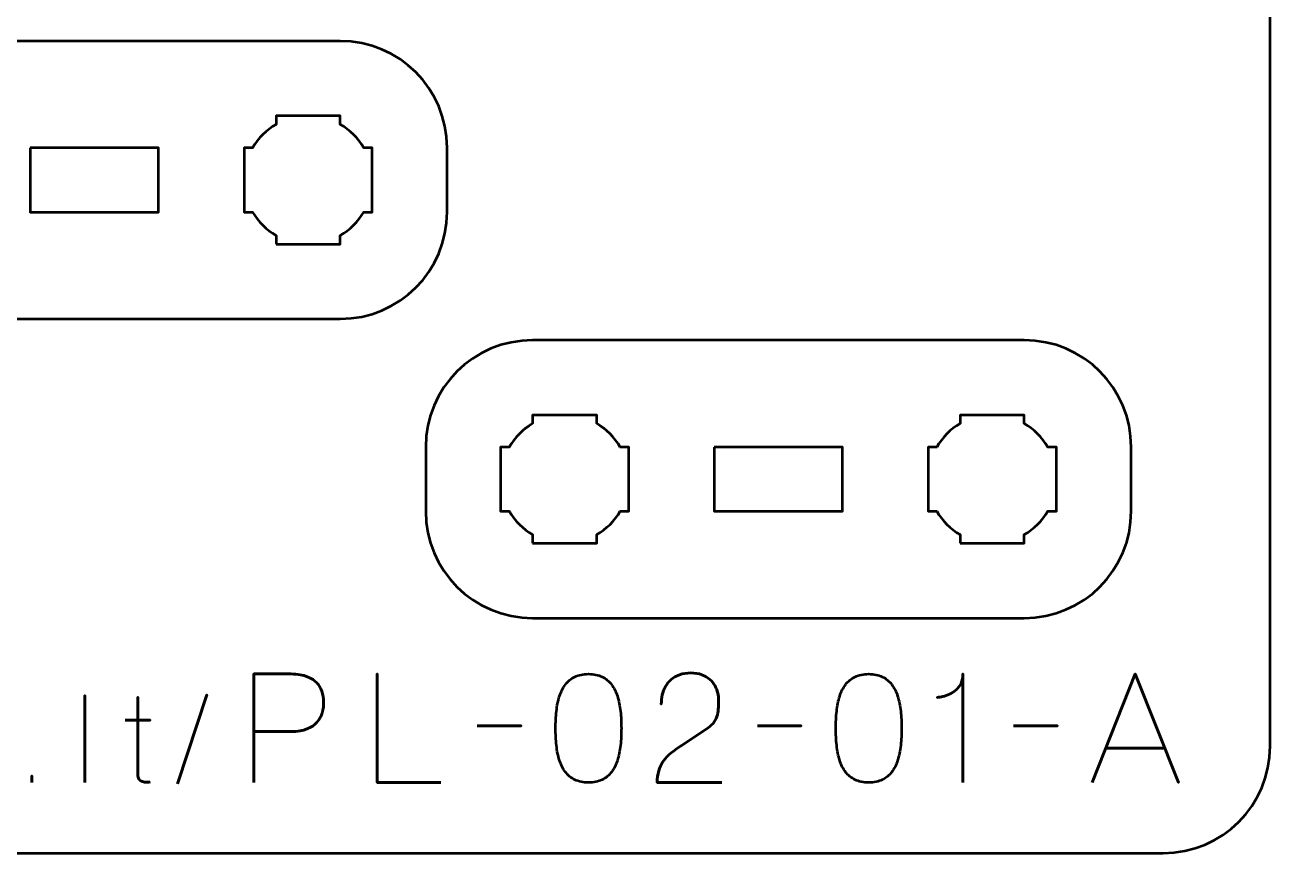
# Model space of a CAD drawing. Header units: centimetres. Extents: x -21 to 0, y -29.7 to 0.
# Drawn here: x -5.82 to 0, y -29.7 to -25.82 of the extents above; entities that cross this region are included whole.
import ezdxf

# ---------------------------------------------------------------- set-up
doc = ezdxf.new("R2010")
doc.units = ezdxf.units.CM
doc.header["$MEASUREMENT"] = 0
doc.layers.add('Layer 1', color=7, linetype='Continuous')

msp = doc.modelspace()

# ---------------------------------------------------------------- linework, layer by layer
at = {"layer": 'Layer 1', "color": 1, "lineweight": 53}
msp.add_open_spline([(-21.00003, -29.19995), (-21.00003, -29.19995), (-21.00003, -5.89992), (-21.00003, -5.89992), (-21.00003, -5.89992), (-21.00003, -5.81709), (-20.93286, -5.74992), (-20.85003, -5.74992), (-20.85003, -5.74992), (-20.7672, -5.74992), (-20.70003, -5.68275), (-20.70003, -5.59992), (-20.70003, -5.59992), (-20.70003, -5.51709), (-20.7672, -5.44992), (-20.85003, -5.44992), (-20.85003, -5.44992), (-20.93286, -5.44992), (-21.00003, -5.38275), (-21.00003, -5.29992), (-21.00003, -5.29992), (-21.00003, -5.21709), (-20.93286, -5.14992), (-20.85003, -5.14992), (-20.85003, -5.14992), (-20.7672, -5.14992), (-20.70003, -5.08275), (-20.70003, -4.99992), (-20.70003, -4.99992), (-20.70003, -4.91709), (-20.7672, -4.84992), (-20.85003, -4.84992), (-20.85003, -4.84992), (-20.93286, -4.84992), (-21.00003, -4.78275), (-21.00003, -4.69992), (-21.00003, -4.69992), (-21.00003, -4.61709), (-20.93286, -4.54992), (-20.85003, -4.54992), (-20.85003, -4.54992), (-20.7672, -4.54992), (-20.70003, -4.48275), (-20.70003, -4.39992), (-20.70003, -4.39992), (-20.70003, -4.31709), (-20.7672, -4.24992), (-20.85003, -4.24992), (-20.85003, -4.24992), (-20.93286, -4.24992), (-21.00003, -4.18275), (-21.00003, -4.09992), (-21.00003, -4.09992), (-21.00003, -4.01709), (-20.93286, -3.94992), (-20.85003, -3.94992), (-20.85003, -3.94992), (-20.7672, -3.94992), (-20.70003, -3.88275), (-20.70003, -3.79992), (-20.70003, -3.79992), (-20.70003, -3.71709), (-20.7672, -3.64992), (-20.85003, -3.64992), (-20.85003, -3.64992), (-20.93286, -3.64992), (-21.00003, -3.58275), (-21.00003, -3.49992), (-21.00003, -3.49992), (-21.00003, -3.41709), (-20.93286, -3.34992), (-20.85003, -3.34992), (-20.85003, -3.34992), (-20.7672, -3.34992), (-20.70003, -3.28275), (-20.70003, -3.19992), (-20.70003, -3.19992), (-20.70003, -3.11709), (-20.7672, -3.04992), (-20.85003, -3.04992), (-20.85003, -3.04992), (-20.93286, -3.04992), (-21.00003, -2.98275), (-21.00003, -2.89992), (-21.00003, -2.89992), (-21.00003, -2.81709), (-20.93286, -2.74992), (-20.85003, -2.74992), (-20.85003, -2.74992), (-20.7672, -2.74992), (-20.70003, -2.68275), (-20.70003, -2.59992), (-20.70003, -2.59992), (-20.70003, -2.51709), (-20.7672, -2.44992), (-20.85003, -2.44992), (-20.85003, -2.44992), (-20.93286, -2.44992), (-21.00003, -2.38275), (-21.00003, -2.29992), (-21.00003, -2.29992), (-21.00003, -2.21709), (-20.93286, -2.14992), (-20.85003, -2.14992), (-20.85003, -2.14992), (-20.7672, -2.14992), (-20.70003, -2.08275), (-20.70003, -1.99992), (-20.70003, -1.99992), (-20.70003, -1.91709), (-20.7672, -1.84992), (-20.85003, -1.84992), (-20.85003, -1.84992), (-20.93286, -1.84992), (-21.00003, -1.78275), (-21.00003, -1.69992), (-21.00003, -1.69992), (-21.00003, -1.61709), (-20.93286, -1.54992), (-20.85003, -1.54992), (-20.85003, -1.54992), (-20.7672, -1.54992), (-20.70003, -1.48275), (-20.70003, -1.39992), (-20.70003, -1.39992), (-20.70003, -1.31709), (-20.7672, -1.24992), (-20.85003, -1.24992), (-20.85003, -1.24992), (-20.93286, -1.24992), (-21.00003, -1.18275), (-21.00003, -1.09992), (-21.00003, -1.09992), (-21.00003, -1.09992), (-21.00003, -0.49992), (-21.00003, -0.49992), (-21.00003, -0.49992), (-21.00003, -0.22295), (-20.77694, 0.00004), (-20.49994, 0.00004), (-20.49994, 0.00004), (-20.49994, 0.00004), (-0.50008, 0.00004), (-0.50008, 0.00004), (-0.50008, 0.00004), (-0.22294, 0.00004), (0.00002, -0.22295), (0.00002, -0.49992), (0.00002, -0.49992), (0.00002, -0.49992), (0.00002, -29.19995), (0.00002, -29.19995), (0.00002, -29.19995), (0.00002, -29.47695), (-0.22294, -29.70004), (-0.50008, -29.70004), (-0.50008, -29.70004), (-0.50008, -29.70004), (-20.49994, -29.70004), (-20.49994, -29.70004), (-20.49994, -29.70004), (-20.77694, -29.70004), (-21.00003, -29.47695), (-21.00003, -29.19995)], degree=3, knots=[0, 0, 0, 0, 0.0243902, 0.0243902, 0.0243902, 0.0243902, 0.0487805, 0.0487805, 0.0487805, 0.0487805, 0.0731707, 0.0731707, 0.0731707, 0.0731707, 0.097561, 0.097561, 0.097561, 0.097561, 0.1219512, 0.1219512, 0.1219512, 0.1219512, 0.1463415, 0.1463415, 0.1463415, 0.1463415, 0.1707317, 0.1707317, 0.1707317, 0.1707317, 0.195122, 0.195122, 0.195122, 0.195122, 0.2195122, 0.2195122, 0.2195122, 0.2195122, 0.2439024, 0.2439024, 0.2439024, 0.2439024, 0.2682927, 0.2682927, 0.2682927, 0.2682927, 0.2926829, 0.2926829, 0.2926829, 0.2926829, 0.3170732, 0.3170732, 0.3170732, 0.3170732, 0.3414634, 0.3414634, 0.3414634, 0.3414634, 0.3658537, 0.3658537, 0.3658537, 0.3658537, 0.3902439, 0.3902439, 0.3902439, 0.3902439, 0.4146341, 0.4146341, 0.4146341, 0.4146341, 0.4390244, 0.4390244, 0.4390244, 0.4390244, 0.4634146, 0.4634146, 0.4634146, 0.4634146, 0.4878049, 0.4878049, 0.4878049, 0.4878049, 0.5121951, 0.5121951, 0.5121951, 0.5121951, 0.5365854, 0.5365854, 0.5365854, 0.5365854, 0.5609756, 0.5609756, 0.5609756, 0.5609756, 0.5853659, 0.5853659, 0.5853659, 0.5853659, 0.6097561, 0.6097561, 0.6097561, 0.6097561, 0.6341463, 0.6341463, 0.6341463, 0.6341463, 0.6585366, 0.6585366, 0.6585366, 0.6585366, 0.6829268, 0.6829268, 0.6829268, 0.6829268, 0.7073171, 0.7073171, 0.7073171, 0.7073171, 0.7317073, 0.7317073, 0.7317073, 0.7317073, 0.7560976, 0.7560976, 0.7560976, 0.7560976, 0.7804878, 0.7804878, 0.7804878, 0.7804878, 0.804878, 0.804878, 0.804878, 0.804878, 0.8292683, 0.8292683, 0.8292683, 0.8292683, 0.8536585, 0.8536585, 0.8536585, 0.8536585, 0.8780488, 0.8780488, 0.8780488, 0.8780488, 0.902439, 0.902439, 0.902439, 0.902439, 0.9268293, 0.9268293, 0.9268293, 0.9268293, 0.9512195, 0.9512195, 0.9512195, 0.9512195, 0.9756098, 0.9756098, 0.9756098, 0.9756098, 1, 1, 1, 1], dxfattribs=at)
at = {"layer": 'Layer 1', "color": 3, "lineweight": 53}
for points in [[(-6.64992, -25.89991), (-6.64992, -25.89991), (-4.35005, -25.89991), (-4.35005, -25.89991), (-4.35005, -25.89991), (-4.07291, -25.89991), (-3.84995, -26.123), (-3.84995, -26.4), (-3.84995, -26.4), (-3.84995, -26.4), (-3.84995, -26.70001), (-3.84995, -26.70001), (-3.84995, -26.70001), (-3.84995, -26.97697), (-4.07291, -27.19993), (-4.35005, -27.19993), (-4.35005, -27.19993), (-4.35005, -27.19993), (-6.64992, -27.19993), (-6.64992, -27.19993), (-6.64992, -27.19993), (-6.92692, -27.19993), (-7.15001, -26.97697), (-7.15001, -26.70001), (-7.15001, -26.70001), (-7.15001, -26.70001), (-7.15001, -26.4), (-7.15001, -26.4), (-7.15001, -26.4), (-7.15001, -26.123), (-6.92692, -25.89991), (-6.64992, -25.89991)], [(-3.44985, -27.29991), (-3.44985, -27.29991), (-1.14998, -27.29991), (-1.14998, -27.29991), (-1.14998, -27.29991), (-0.87284, -27.29991), (-0.64988, -27.523), (-0.64988, -27.8), (-0.64988, -27.8), (-0.64988, -27.8), (-0.64988, -28.10001), (-0.64988, -28.10001), (-0.64988, -28.10001), (-0.64988, -28.37697), (-0.87284, -28.59993), (-1.14998, -28.59993), (-1.14998, -28.59993), (-1.14998, -28.59993), (-3.44985, -28.59993), (-3.44985, -28.59993), (-3.44985, -28.59993), (-3.72685, -28.59993), (-3.94994, -28.37697), (-3.94994, -28.10001), (-3.94994, -28.10001), (-3.94994, -28.10001), (-3.94994, -27.8), (-3.94994, -27.8), (-3.94994, -27.8), (-3.94994, -27.523), (-3.72685, -27.29991), (-3.44985, -27.29991)]]:
    msp.add_open_spline(points, degree=3, knots=[0, 0, 0, 0, 0.125, 0.125, 0.125, 0.125, 0.25, 0.25, 0.25, 0.25, 0.375, 0.375, 0.375, 0.375, 0.5, 0.5, 0.5, 0.5, 0.625, 0.625, 0.625, 0.625, 0.75, 0.75, 0.75, 0.75, 0.875, 0.875, 0.875, 0.875, 1, 1, 1, 1], dxfattribs=at)
at = {"layer": 'Layer 1', "lineweight": 53}
for points, knots in [([(-4.64998, -26.84994), (-4.64998, -26.84994), (-4.64998, -26.80983), (-4.64998, -26.80983), (-4.64998, -26.80983), (-4.69546, -26.78351), (-4.73349, -26.74548), (-4.7598, -26.70001), (-4.7598, -26.70001), (-4.7598, -26.70001), (-4.79991, -26.70001), (-4.79991, -26.70001), (-4.79991, -26.70001), (-4.79991, -26.70001), (-4.79991, -26.54993), (-4.79991, -26.54993), (-4.79991, -26.54993), (-4.79991, -26.54993), (-4.79991, -26.4), (-4.79991, -26.4), (-4.79991, -26.4), (-4.79991, -26.4), (-4.7598, -26.4), (-4.7598, -26.4), (-4.7598, -26.4), (-4.73349, -26.35439), (-4.69546, -26.31647), (-4.64998, -26.29015), (-4.64998, -26.29015), (-4.64998, -26.29015), (-4.64998, -26.24993), (-4.64998, -26.24993), (-4.64998, -26.24993), (-4.64998, -26.24993), (-4.49991, -26.24993), (-4.49991, -26.24993), (-4.49991, -26.24993), (-4.49991, -26.24993), (-4.34998, -26.24993), (-4.34998, -26.24993), (-4.34998, -26.24993), (-4.34998, -26.24993), (-4.34998, -26.29015), (-4.34998, -26.29015), (-4.34998, -26.29015), (-4.30451, -26.31647), (-4.26648, -26.35439), (-4.24016, -26.4), (-4.24016, -26.4), (-4.24016, -26.4), (-4.19991, -26.4), (-4.19991, -26.4), (-4.19991, -26.4), (-4.19991, -26.4), (-4.19991, -26.54993), (-4.19991, -26.54993), (-4.19991, -26.54993), (-4.19991, -26.54993), (-4.19991, -26.70001), (-4.19991, -26.70001), (-4.19991, -26.70001), (-4.19991, -26.70001), (-4.24016, -26.70001), (-4.24016, -26.70001), (-4.24016, -26.70001), (-4.26648, -26.74548), (-4.30451, -26.78351), (-4.34998, -26.80983), (-4.34998, -26.80983), (-4.34998, -26.80983), (-4.34998, -26.84994), (-4.34998, -26.84994), (-4.34998, -26.84994), (-4.34998, -26.84994), (-4.49991, -26.84994), (-4.49991, -26.84994), (-4.49991, -26.84994), (-4.49991, -26.84994), (-4.64998, -26.84994), (-4.64998, -26.84994)], [0, 0, 0, 0, 0.05, 0.05, 0.05, 0.05, 0.1, 0.1, 0.1, 0.1, 0.15, 0.15, 0.15, 0.15, 0.2, 0.2, 0.2, 0.2, 0.25, 0.25, 0.25, 0.25, 0.3, 0.3, 0.3, 0.3, 0.35, 0.35, 0.35, 0.35, 0.4, 0.4, 0.4, 0.4, 0.45, 0.45, 0.45, 0.45, 0.5, 0.5, 0.5, 0.5, 0.55, 0.55, 0.55, 0.55, 0.6, 0.6, 0.6, 0.6, 0.65, 0.65, 0.65, 0.65, 0.7, 0.7, 0.7, 0.7, 0.75, 0.75, 0.75, 0.75, 0.8, 0.8, 0.8, 0.8, 0.85, 0.85, 0.85, 0.85, 0.9, 0.9, 0.9, 0.9, 0.95, 0.95, 0.95, 0.95, 1, 1, 1, 1]), ([(-5.79997, -26.4), (-5.79997, -26.4), (-5.19996, -26.4), (-5.19996, -26.4), (-5.19996, -26.4), (-5.19996, -26.4), (-5.19996, -26.70001), (-5.19996, -26.70001), (-5.19996, -26.70001), (-5.19996, -26.70001), (-5.79997, -26.70001), (-5.79997, -26.70001), (-5.79997, -26.70001), (-5.79997, -26.70001), (-5.79997, -26.4), (-5.79997, -26.4)], [0, 0, 0, 0, 0.25, 0.25, 0.25, 0.25, 0.5, 0.5, 0.5, 0.5, 0.75, 0.75, 0.75, 0.75, 1, 1, 1, 1]), ([(-3.44985, -28.24994), (-3.44985, -28.24994), (-3.44985, -28.20983), (-3.44985, -28.20983), (-3.44985, -28.20983), (-3.49546, -28.18351), (-3.53338, -28.14548), (-3.5597, -28.10001), (-3.5597, -28.10001), (-3.5597, -28.10001), (-3.59992, -28.10001), (-3.59992, -28.10001), (-3.59992, -28.10001), (-3.59992, -28.10001), (-3.59992, -27.94993), (-3.59992, -27.94993), (-3.59992, -27.94993), (-3.59992, -27.94993), (-3.59992, -27.8), (-3.59992, -27.8), (-3.59992, -27.8), (-3.59992, -27.8), (-3.5597, -27.8), (-3.5597, -27.8), (-3.5597, -27.8), (-3.53338, -27.75439), (-3.49546, -27.71647), (-3.44985, -27.69015), (-3.44985, -27.69015), (-3.44985, -27.69015), (-3.44985, -27.64993), (-3.44985, -27.64993), (-3.44985, -27.64993), (-3.44985, -27.64993), (-3.29992, -27.64993), (-3.29992, -27.64993), (-3.29992, -27.64993), (-3.29992, -27.64993), (-3.14984, -27.64993), (-3.14984, -27.64993), (-3.14984, -27.64993), (-3.14984, -27.64993), (-3.14984, -27.69015), (-3.14984, -27.69015), (-3.14984, -27.69015), (-3.10437, -27.71647), (-3.06634, -27.75439), (-3.04002, -27.8), (-3.04002, -27.8), (-3.04002, -27.8), (-2.99991, -27.8), (-2.99991, -27.8), (-2.99991, -27.8), (-2.99991, -27.8), (-2.99991, -27.94993), (-2.99991, -27.94993), (-2.99991, -27.94993), (-2.99991, -27.94993), (-2.99991, -28.10001), (-2.99991, -28.10001), (-2.99991, -28.10001), (-2.99991, -28.10001), (-3.04002, -28.10001), (-3.04002, -28.10001), (-3.04002, -28.10001), (-3.06634, -28.14548), (-3.10437, -28.18351), (-3.14984, -28.20983), (-3.14984, -28.20983), (-3.14984, -28.20983), (-3.14984, -28.24994), (-3.14984, -28.24994), (-3.14984, -28.24994), (-3.14984, -28.24994), (-3.29992, -28.24994), (-3.29992, -28.24994), (-3.29992, -28.24994), (-3.29992, -28.24994), (-3.44985, -28.24994), (-3.44985, -28.24994)], [0, 0, 0, 0, 0.05, 0.05, 0.05, 0.05, 0.1, 0.1, 0.1, 0.1, 0.15, 0.15, 0.15, 0.15, 0.2, 0.2, 0.2, 0.2, 0.25, 0.25, 0.25, 0.25, 0.3, 0.3, 0.3, 0.3, 0.35, 0.35, 0.35, 0.35, 0.4, 0.4, 0.4, 0.4, 0.45, 0.45, 0.45, 0.45, 0.5, 0.5, 0.5, 0.5, 0.55, 0.55, 0.55, 0.55, 0.6, 0.6, 0.6, 0.6, 0.65, 0.65, 0.65, 0.65, 0.7, 0.7, 0.7, 0.7, 0.75, 0.75, 0.75, 0.75, 0.8, 0.8, 0.8, 0.8, 0.85, 0.85, 0.85, 0.85, 0.9, 0.9, 0.9, 0.9, 0.95, 0.95, 0.95, 0.95, 1, 1, 1, 1]), ([(-1.44991, -28.24994), (-1.44991, -28.24994), (-1.44991, -28.20983), (-1.44991, -28.20983), (-1.44991, -28.20983), (-1.49539, -28.18351), (-1.53342, -28.14548), (-1.55973, -28.10001), (-1.55973, -28.10001), (-1.55973, -28.10001), (-1.59984, -28.10001), (-1.59984, -28.10001), (-1.59984, -28.10001), (-1.59984, -28.10001), (-1.59984, -27.94993), (-1.59984, -27.94993), (-1.59984, -27.94993), (-1.59984, -27.94993), (-1.59984, -27.8), (-1.59984, -27.8), (-1.59984, -27.8), (-1.59984, -27.8), (-1.55973, -27.8), (-1.55973, -27.8), (-1.55973, -27.8), (-1.53342, -27.75439), (-1.49539, -27.71647), (-1.44991, -27.69015), (-1.44991, -27.69015), (-1.44991, -27.69015), (-1.44991, -27.64993), (-1.44991, -27.64993), (-1.44991, -27.64993), (-1.44991, -27.64993), (-1.29984, -27.64993), (-1.29984, -27.64993), (-1.29984, -27.64993), (-1.29984, -27.64993), (-1.14991, -27.64993), (-1.14991, -27.64993), (-1.14991, -27.64993), (-1.14991, -27.64993), (-1.14991, -27.69015), (-1.14991, -27.69015), (-1.14991, -27.69015), (-1.10444, -27.71647), (-1.06641, -27.75439), (-1.04009, -27.8), (-1.04009, -27.8), (-1.04009, -27.8), (-0.99984, -27.8), (-0.99984, -27.8), (-0.99984, -27.8), (-0.99984, -27.8), (-0.99984, -27.94993), (-0.99984, -27.94993), (-0.99984, -27.94993), (-0.99984, -27.94993), (-0.99984, -28.10001), (-0.99984, -28.10001), (-0.99984, -28.10001), (-0.99984, -28.10001), (-1.04009, -28.10001), (-1.04009, -28.10001), (-1.04009, -28.10001), (-1.06641, -28.14548), (-1.10444, -28.18351), (-1.14991, -28.20983), (-1.14991, -28.20983), (-1.14991, -28.20983), (-1.14991, -28.24994), (-1.14991, -28.24994), (-1.14991, -28.24994), (-1.14991, -28.24994), (-1.29984, -28.24994), (-1.29984, -28.24994), (-1.29984, -28.24994), (-1.29984, -28.24994), (-1.44991, -28.24994), (-1.44991, -28.24994)], [0, 0, 0, 0, 0.05, 0.05, 0.05, 0.05, 0.1, 0.1, 0.1, 0.1, 0.15, 0.15, 0.15, 0.15, 0.2, 0.2, 0.2, 0.2, 0.25, 0.25, 0.25, 0.25, 0.3, 0.3, 0.3, 0.3, 0.35, 0.35, 0.35, 0.35, 0.4, 0.4, 0.4, 0.4, 0.45, 0.45, 0.45, 0.45, 0.5, 0.5, 0.5, 0.5, 0.55, 0.55, 0.55, 0.55, 0.6, 0.6, 0.6, 0.6, 0.65, 0.65, 0.65, 0.65, 0.7, 0.7, 0.7, 0.7, 0.75, 0.75, 0.75, 0.75, 0.8, 0.8, 0.8, 0.8, 0.85, 0.85, 0.85, 0.85, 0.9, 0.9, 0.9, 0.9, 0.95, 0.95, 0.95, 0.95, 1, 1, 1, 1]), ([(-2.5999, -27.8), (-2.5999, -27.8), (-1.99989, -27.8), (-1.99989, -27.8), (-1.99989, -27.8), (-1.99989, -27.8), (-1.99989, -28.10001), (-1.99989, -28.10001), (-1.99989, -28.10001), (-1.99989, -28.10001), (-2.5999, -28.10001), (-2.5999, -28.10001), (-2.5999, -28.10001), (-2.5999, -28.10001), (-2.5999, -27.8), (-2.5999, -27.8)], [0, 0, 0, 0, 0.25, 0.25, 0.25, 0.25, 0.5, 0.5, 0.5, 0.5, 0.75, 0.75, 0.75, 0.75, 1, 1, 1, 1])]:
    msp.add_open_spline(points, degree=3, knots=knots, dxfattribs=at)
at = {"layer": 'Layer 1', "color": 5, "lineweight": 53}
for points, knots in [([(-4.75361, -29.36992), (-4.75361, -29.36992), (-4.75361, -28.86121), (-4.75361, -28.86121), (-4.75361, -28.86121), (-4.75361, -28.86121), (-4.59133, -28.86121), (-4.59133, -28.86121), (-4.59133, -28.86121), (-4.55887, -28.86133), (-4.53218, -28.86497), (-4.51113, -28.87203), (-4.51113, -28.87203), (-4.4902, -28.87897), (-4.47374, -28.88861), (-4.46186, -28.90084), (-4.46186, -28.90084), (-4.44998, -28.91295), (-4.44152, -28.92683), (-4.43634, -28.94247), (-4.43634, -28.94247), (-4.43129, -28.95811), (-4.42835, -28.97445), (-4.42764, -28.99174), (-4.42764, -28.99174), (-4.42682, -29.00903), (-4.42882, -29.02596), (-4.43352, -29.04242), (-4.43352, -29.04242), (-4.43834, -29.05889), (-4.44646, -29.07382), (-4.4581, -29.08723), (-4.4581, -29.08723), (-4.46962, -29.10063), (-4.48526, -29.11133), (-4.5049, -29.11921), (-4.5049, -29.11921), (-4.52454, -29.12721), (-4.54888, -29.13121), (-4.57792, -29.13144), (-4.57792, -29.13144), (-4.57792, -29.13144), (-4.75361, -29.13144), (-4.75361, -29.13144), (-4.75361, -29.13144), (-4.75361, -29.13144), (-4.57792, -29.13144), (-4.57792, -29.13144), (-4.57792, -29.13144), (-4.54947, -29.13121), (-4.52536, -29.12721), (-4.50584, -29.11921), (-4.50584, -29.11921), (-4.4862, -29.11133), (-4.47056, -29.10063), (-4.4588, -29.08723), (-4.4588, -29.08723), (-4.44716, -29.07382), (-4.43881, -29.05889), (-4.43387, -29.04242), (-4.43387, -29.04242), (-4.42893, -29.02596), (-4.42682, -29.00903), (-4.42764, -28.99174), (-4.42764, -28.99174), (-4.42835, -28.97445), (-4.43129, -28.95811), (-4.43658, -28.94247), (-4.43658, -28.94247), (-4.44175, -28.92683), (-4.45045, -28.91295), (-4.46233, -28.90084), (-4.46233, -28.90084), (-4.47432, -28.88861), (-4.49079, -28.87897), (-4.51172, -28.87203), (-4.51172, -28.87203), (-4.53277, -28.86497), (-4.55923, -28.86133), (-4.59133, -28.86121), (-4.59133, -28.86121), (-4.59133, -28.86121), (-4.75361, -28.86121), (-4.75361, -28.86121), (-4.75361, -28.86121), (-4.75361, -28.86121), (-4.75361, -29.36992), (-4.75361, -29.36992)], [0, 0, 0, 0, 0.0454545, 0.0454545, 0.0454545, 0.0454545, 0.0909091, 0.0909091, 0.0909091, 0.0909091, 0.1363636, 0.1363636, 0.1363636, 0.1363636, 0.1818182, 0.1818182, 0.1818182, 0.1818182, 0.2272727, 0.2272727, 0.2272727, 0.2272727, 0.2727273, 0.2727273, 0.2727273, 0.2727273, 0.3181818, 0.3181818, 0.3181818, 0.3181818, 0.3636364, 0.3636364, 0.3636364, 0.3636364, 0.4090909, 0.4090909, 0.4090909, 0.4090909, 0.4545455, 0.4545455, 0.4545455, 0.4545455, 0.5, 0.5, 0.5, 0.5, 0.5454545, 0.5454545, 0.5454545, 0.5454545, 0.5909091, 0.5909091, 0.5909091, 0.5909091, 0.6363636, 0.6363636, 0.6363636, 0.6363636, 0.6818182, 0.6818182, 0.6818182, 0.6818182, 0.7272727, 0.7272727, 0.7272727, 0.7272727, 0.7727273, 0.7727273, 0.7727273, 0.7727273, 0.8181818, 0.8181818, 0.8181818, 0.8181818, 0.8636364, 0.8636364, 0.8636364, 0.8636364, 0.9090909, 0.9090909, 0.9090909, 0.9090909, 0.9545455, 0.9545455, 0.9545455, 0.9545455, 1, 1, 1, 1]), ([(-3.87942, -29.36992), (-3.87942, -29.36992), (-4.17646, -29.36992), (-4.17646, -29.36992), (-4.17646, -29.36992), (-4.17646, -29.36992), (-4.17646, -28.86121), (-4.17646, -28.86121), (-4.17646, -28.86121), (-4.17646, -28.86121), (-4.17646, -29.36992), (-4.17646, -29.36992), (-4.17646, -29.36992), (-4.17646, -29.36992), (-3.87942, -29.36992), (-3.87942, -29.36992)], [0, 0, 0, 0, 0.25, 0.25, 0.25, 0.25, 0.5, 0.5, 0.5, 0.5, 0.75, 0.75, 0.75, 0.75, 1, 1, 1, 1]), ([(-3.18868, -29.36992), (-3.16398, -29.3698), (-3.1427, -29.36545), (-3.12494, -29.35698), (-3.12494, -29.35698), (-3.1073, -29.34852), (-3.0926, -29.33641), (-3.08084, -29.321), (-3.08084, -29.321), (-3.0692, -29.30548), (-3.06003, -29.28713), (-3.05321, -29.26597), (-3.05321, -29.26597), (-3.04651, -29.2448), (-3.04169, -29.22163), (-3.03898, -29.19623), (-3.03898, -29.19623), (-3.03616, -29.17083), (-3.03475, -29.14414), (-3.03487, -29.11592), (-3.03487, -29.11592), (-3.03475, -29.08781), (-3.03616, -29.06112), (-3.03898, -29.03584), (-3.03898, -29.03584), (-3.04169, -29.01055), (-3.04651, -28.98727), (-3.05321, -28.9661), (-3.05321, -28.9661), (-3.06003, -28.94506), (-3.0692, -28.92671), (-3.08084, -28.91107), (-3.08084, -28.91107), (-3.0926, -28.89555), (-3.1073, -28.88344), (-3.12494, -28.87497), (-3.12494, -28.87497), (-3.1427, -28.86639), (-3.16398, -28.86203), (-3.18868, -28.86192), (-3.18868, -28.86192), (-3.21337, -28.86203), (-3.23466, -28.86639), (-3.25241, -28.87497), (-3.25241, -28.87497), (-3.27005, -28.88344), (-3.28475, -28.89555), (-3.29651, -28.91107), (-3.29651, -28.91107), (-3.30815, -28.92671), (-3.31732, -28.94506), (-3.32414, -28.9661), (-3.32414, -28.9661), (-3.33085, -28.98727), (-3.33567, -29.01055), (-3.33837, -29.03584), (-3.33837, -29.03584), (-3.3412, -29.06112), (-3.34261, -29.08781), (-3.34249, -29.11592), (-3.34249, -29.11592), (-3.34261, -29.14414), (-3.3412, -29.17083), (-3.33837, -29.19623), (-3.33837, -29.19623), (-3.33567, -29.22163), (-3.33085, -29.2448), (-3.32414, -29.26597), (-3.32414, -29.26597), (-3.31732, -29.28713), (-3.30815, -29.30548), (-3.29651, -29.321), (-3.29651, -29.321), (-3.28475, -29.33641), (-3.27005, -29.34852), (-3.25241, -29.35698), (-3.25241, -29.35698), (-3.23466, -29.36545), (-3.21337, -29.3698), (-3.18868, -29.36992)], [0, 0, 0, 0, 0.05, 0.05, 0.05, 0.05, 0.1, 0.1, 0.1, 0.1, 0.15, 0.15, 0.15, 0.15, 0.2, 0.2, 0.2, 0.2, 0.25, 0.25, 0.25, 0.25, 0.3, 0.3, 0.3, 0.3, 0.35, 0.35, 0.35, 0.35, 0.4, 0.4, 0.4, 0.4, 0.45, 0.45, 0.45, 0.45, 0.5, 0.5, 0.5, 0.5, 0.55, 0.55, 0.55, 0.55, 0.6, 0.6, 0.6, 0.6, 0.65, 0.65, 0.65, 0.65, 0.7, 0.7, 0.7, 0.7, 0.75, 0.75, 0.75, 0.75, 0.8, 0.8, 0.8, 0.8, 0.85, 0.85, 0.85, 0.85, 0.9, 0.9, 0.9, 0.9, 0.95, 0.95, 0.95, 0.95, 1, 1, 1, 1]), ([(-3.18868, -29.36992), (-3.16398, -29.3698), (-3.1427, -29.36545), (-3.12494, -29.35698), (-3.12494, -29.35698), (-3.1073, -29.34852), (-3.0926, -29.33641), (-3.08084, -29.321), (-3.08084, -29.321), (-3.0692, -29.30548), (-3.06003, -29.28713), (-3.05321, -29.26597), (-3.05321, -29.26597), (-3.04651, -29.2448), (-3.04169, -29.22163), (-3.03898, -29.19623), (-3.03898, -29.19623), (-3.03616, -29.17083), (-3.03475, -29.14414), (-3.03487, -29.11592), (-3.03487, -29.11592), (-3.03475, -29.08781), (-3.03616, -29.06112), (-3.03898, -29.03584), (-3.03898, -29.03584), (-3.04169, -29.01055), (-3.04651, -28.98727), (-3.05321, -28.9661), (-3.05321, -28.9661), (-3.06003, -28.94506), (-3.0692, -28.92671), (-3.08084, -28.91107), (-3.08084, -28.91107), (-3.0926, -28.89555), (-3.1073, -28.88344), (-3.12494, -28.87497), (-3.12494, -28.87497), (-3.1427, -28.86639), (-3.16398, -28.86203), (-3.18868, -28.86192), (-3.18868, -28.86192), (-3.21337, -28.86203), (-3.23466, -28.86639), (-3.25241, -28.87497), (-3.25241, -28.87497), (-3.27005, -28.88344), (-3.28475, -28.89555), (-3.29651, -28.91107), (-3.29651, -28.91107), (-3.30815, -28.92671), (-3.31732, -28.94506), (-3.32414, -28.9661), (-3.32414, -28.9661), (-3.33085, -28.98727), (-3.33567, -29.01055), (-3.33837, -29.03584), (-3.33837, -29.03584), (-3.3412, -29.06112), (-3.34261, -29.08781), (-3.34249, -29.11592), (-3.34249, -29.11592), (-3.34261, -29.14414), (-3.3412, -29.17083), (-3.33837, -29.19623), (-3.33837, -29.19623), (-3.33567, -29.22163), (-3.33085, -29.2448), (-3.32414, -29.26597), (-3.32414, -29.26597), (-3.31732, -29.28713), (-3.30815, -29.30548), (-3.29651, -29.321), (-3.29651, -29.321), (-3.28475, -29.33641), (-3.27005, -29.34852), (-3.25241, -29.35698), (-3.25241, -29.35698), (-3.23466, -29.36545), (-3.21337, -29.3698), (-3.18868, -29.36992)], [0, 0, 0, 0, 0.05, 0.05, 0.05, 0.05, 0.1, 0.1, 0.1, 0.1, 0.15, 0.15, 0.15, 0.15, 0.2, 0.2, 0.2, 0.2, 0.25, 0.25, 0.25, 0.25, 0.3, 0.3, 0.3, 0.3, 0.35, 0.35, 0.35, 0.35, 0.4, 0.4, 0.4, 0.4, 0.45, 0.45, 0.45, 0.45, 0.5, 0.5, 0.5, 0.5, 0.55, 0.55, 0.55, 0.55, 0.6, 0.6, 0.6, 0.6, 0.65, 0.65, 0.65, 0.65, 0.7, 0.7, 0.7, 0.7, 0.75, 0.75, 0.75, 0.75, 0.8, 0.8, 0.8, 0.8, 0.85, 0.85, 0.85, 0.85, 0.9, 0.9, 0.9, 0.9, 0.95, 0.95, 0.95, 0.95, 1, 1, 1, 1]), ([(-2.56496, -29.36992), (-2.56496, -29.36992), (-2.86765, -29.36992), (-2.86765, -29.36992), (-2.86765, -29.36992), (-2.86706, -29.34946), (-2.86447, -29.33135), (-2.86012, -29.31583), (-2.86012, -29.31583), (-2.85565, -29.3003), (-2.84966, -29.28666), (-2.84225, -29.2749), (-2.84225, -29.2749), (-2.83472, -29.26315), (-2.82614, -29.25268), (-2.81638, -29.24351), (-2.81638, -29.24351), (-2.80662, -29.23422), (-2.79615, -29.22575), (-2.78486, -29.21775), (-2.78486, -29.21775), (-2.77357, -29.20988), (-2.76193, -29.202), (-2.74982, -29.19424), (-2.74982, -29.19424), (-2.74982, -29.19424), (-2.62917, -29.1138), (-2.62917, -29.1138), (-2.62917, -29.1138), (-2.61682, -29.1051), (-2.60718, -29.09557), (-2.60036, -29.08534), (-2.60036, -29.08534), (-2.59342, -29.07511), (-2.5886, -29.06429), (-2.58566, -29.05289), (-2.58566, -29.05289), (-2.58284, -29.0416), (-2.58107, -29.02996), (-2.58049, -29.0182), (-2.58049, -29.0182), (-2.5799, -29.00632), (-2.57966, -28.99444), (-2.57978, -28.98257), (-2.57978, -28.98257), (-2.57978, -28.97281), (-2.58107, -28.96234), (-2.58366, -28.95105), (-2.58366, -28.95105), (-2.58637, -28.93988), (-2.5906, -28.92871), (-2.5966, -28.91766), (-2.5966, -28.91766), (-2.60259, -28.9066), (-2.61059, -28.89649), (-2.62059, -28.88732), (-2.62059, -28.88732), (-2.63058, -28.87826), (-2.64293, -28.87097), (-2.65763, -28.86544), (-2.65763, -28.86544), (-2.67233, -28.85992), (-2.68961, -28.8571), (-2.7096, -28.85698), (-2.7096, -28.85698), (-2.72971, -28.8571), (-2.74747, -28.85992), (-2.76276, -28.86533), (-2.76276, -28.86533), (-2.77804, -28.87074), (-2.7911, -28.87826), (-2.80191, -28.88779), (-2.80191, -28.88779), (-2.81273, -28.89731), (-2.82144, -28.90837), (-2.82826, -28.92071), (-2.82826, -28.92071), (-2.83508, -28.93306), (-2.84002, -28.94623), (-2.84319, -28.96011), (-2.84319, -28.96011), (-2.84637, -28.97398), (-2.84789, -28.98809), (-2.84789, -29.00232), (-2.84789, -29.00232), (-2.84789, -28.98809), (-2.84637, -28.97398), (-2.84319, -28.96011), (-2.84319, -28.96011), (-2.84002, -28.94623), (-2.83508, -28.93306), (-2.82826, -28.92071), (-2.82826, -28.92071), (-2.82144, -28.90837), (-2.81273, -28.89731), (-2.80191, -28.88779), (-2.80191, -28.88779), (-2.7911, -28.87826), (-2.77804, -28.87074), (-2.76276, -28.86533), (-2.76276, -28.86533), (-2.74747, -28.85992), (-2.72971, -28.8571), (-2.7096, -28.85698), (-2.7096, -28.85698), (-2.68961, -28.8571), (-2.67233, -28.85992), (-2.65763, -28.86544), (-2.65763, -28.86544), (-2.64293, -28.87097), (-2.63058, -28.87826), (-2.62059, -28.88732), (-2.62059, -28.88732), (-2.61059, -28.89649), (-2.60259, -28.9066), (-2.5966, -28.91766), (-2.5966, -28.91766), (-2.5906, -28.92871), (-2.58637, -28.93988), (-2.58366, -28.95105), (-2.58366, -28.95105), (-2.58107, -28.96234), (-2.57978, -28.97281), (-2.57978, -28.98257), (-2.57978, -28.98257), (-2.57966, -28.99444), (-2.5799, -29.00632), (-2.58049, -29.0182), (-2.58049, -29.0182), (-2.58107, -29.02996), (-2.58284, -29.0416), (-2.58566, -29.05289), (-2.58566, -29.05289), (-2.5886, -29.06429), (-2.59342, -29.07511), (-2.60036, -29.08534), (-2.60036, -29.08534), (-2.60718, -29.09557), (-2.61682, -29.1051), (-2.62917, -29.1138), (-2.62917, -29.1138), (-2.62917, -29.1138), (-2.74982, -29.19424), (-2.74982, -29.19424), (-2.74982, -29.19424), (-2.76193, -29.202), (-2.77357, -29.20988), (-2.78486, -29.21775), (-2.78486, -29.21775), (-2.79615, -29.22575), (-2.80662, -29.23422), (-2.81638, -29.24351), (-2.81638, -29.24351), (-2.82614, -29.25268), (-2.83472, -29.26315), (-2.84225, -29.2749), (-2.84225, -29.2749), (-2.84966, -29.28666), (-2.85565, -29.3003), (-2.86012, -29.31583), (-2.86012, -29.31583), (-2.86447, -29.33135), (-2.86706, -29.34946), (-2.86765, -29.36992), (-2.86765, -29.36992), (-2.86765, -29.36992), (-2.56496, -29.36992), (-2.56496, -29.36992)], [0, 0, 0, 0, 0.0238095, 0.0238095, 0.0238095, 0.0238095, 0.047619, 0.047619, 0.047619, 0.047619, 0.0714286, 0.0714286, 0.0714286, 0.0714286, 0.0952381, 0.0952381, 0.0952381, 0.0952381, 0.1190476, 0.1190476, 0.1190476, 0.1190476, 0.1428571, 0.1428571, 0.1428571, 0.1428571, 0.1666667, 0.1666667, 0.1666667, 0.1666667, 0.1904762, 0.1904762, 0.1904762, 0.1904762, 0.2142857, 0.2142857, 0.2142857, 0.2142857, 0.2380952, 0.2380952, 0.2380952, 0.2380952, 0.2619048, 0.2619048, 0.2619048, 0.2619048, 0.2857143, 0.2857143, 0.2857143, 0.2857143, 0.3095238, 0.3095238, 0.3095238, 0.3095238, 0.3333333, 0.3333333, 0.3333333, 0.3333333, 0.3571429, 0.3571429, 0.3571429, 0.3571429, 0.3809524, 0.3809524, 0.3809524, 0.3809524, 0.4047619, 0.4047619, 0.4047619, 0.4047619, 0.4285714, 0.4285714, 0.4285714, 0.4285714, 0.452381, 0.452381, 0.452381, 0.452381, 0.4761905, 0.4761905, 0.4761905, 0.4761905, 0.5, 0.5, 0.5, 0.5, 0.5238095, 0.5238095, 0.5238095, 0.5238095, 0.547619, 0.547619, 0.547619, 0.547619, 0.5714286, 0.5714286, 0.5714286, 0.5714286, 0.5952381, 0.5952381, 0.5952381, 0.5952381, 0.6190476, 0.6190476, 0.6190476, 0.6190476, 0.6428571, 0.6428571, 0.6428571, 0.6428571, 0.6666667, 0.6666667, 0.6666667, 0.6666667, 0.6904762, 0.6904762, 0.6904762, 0.6904762, 0.7142857, 0.7142857, 0.7142857, 0.7142857, 0.7380952, 0.7380952, 0.7380952, 0.7380952, 0.7619048, 0.7619048, 0.7619048, 0.7619048, 0.7857143, 0.7857143, 0.7857143, 0.7857143, 0.8095238, 0.8095238, 0.8095238, 0.8095238, 0.8333333, 0.8333333, 0.8333333, 0.8333333, 0.8571429, 0.8571429, 0.8571429, 0.8571429, 0.8809524, 0.8809524, 0.8809524, 0.8809524, 0.9047619, 0.9047619, 0.9047619, 0.9047619, 0.9285714, 0.9285714, 0.9285714, 0.9285714, 0.952381, 0.952381, 0.952381, 0.952381, 0.9761905, 0.9761905, 0.9761905, 0.9761905, 1, 1, 1, 1]), ([(-1.87775, -29.36992), (-1.85305, -29.3698), (-1.83177, -29.36545), (-1.81401, -29.35698), (-1.81401, -29.35698), (-1.79637, -29.34852), (-1.78167, -29.33641), (-1.76991, -29.321), (-1.76991, -29.321), (-1.75827, -29.30548), (-1.7491, -29.28713), (-1.74228, -29.26597), (-1.74228, -29.26597), (-1.73558, -29.2448), (-1.73076, -29.22163), (-1.72805, -29.19623), (-1.72805, -29.19623), (-1.72523, -29.17083), (-1.72382, -29.14414), (-1.72394, -29.11592), (-1.72394, -29.11592), (-1.72382, -29.08781), (-1.72523, -29.06112), (-1.72805, -29.03584), (-1.72805, -29.03584), (-1.73076, -29.01055), (-1.73558, -28.98727), (-1.74228, -28.9661), (-1.74228, -28.9661), (-1.7491, -28.94506), (-1.75827, -28.92671), (-1.76991, -28.91107), (-1.76991, -28.91107), (-1.78167, -28.89555), (-1.79637, -28.88344), (-1.81401, -28.87497), (-1.81401, -28.87497), (-1.83177, -28.86639), (-1.85305, -28.86203), (-1.87775, -28.86192), (-1.87775, -28.86192), (-1.90244, -28.86203), (-1.92373, -28.86639), (-1.94148, -28.87497), (-1.94148, -28.87497), (-1.95912, -28.88344), (-1.97382, -28.89555), (-1.98558, -28.91107), (-1.98558, -28.91107), (-1.99722, -28.92671), (-2.00639, -28.94506), (-2.01321, -28.9661), (-2.01321, -28.9661), (-2.01992, -28.98727), (-2.02474, -29.01055), (-2.02744, -29.03584), (-2.02744, -29.03584), (-2.03027, -29.06112), (-2.03168, -29.08781), (-2.03156, -29.11592), (-2.03156, -29.11592), (-2.03168, -29.14414), (-2.03027, -29.17083), (-2.02744, -29.19623), (-2.02744, -29.19623), (-2.02474, -29.22163), (-2.01992, -29.2448), (-2.01321, -29.26597), (-2.01321, -29.26597), (-2.00639, -29.28713), (-1.99722, -29.30548), (-1.98558, -29.321), (-1.98558, -29.321), (-1.97382, -29.33641), (-1.95912, -29.34852), (-1.94148, -29.35698), (-1.94148, -29.35698), (-1.92373, -29.36545), (-1.90244, -29.3698), (-1.87775, -29.36992)], [0, 0, 0, 0, 0.05, 0.05, 0.05, 0.05, 0.1, 0.1, 0.1, 0.1, 0.15, 0.15, 0.15, 0.15, 0.2, 0.2, 0.2, 0.2, 0.25, 0.25, 0.25, 0.25, 0.3, 0.3, 0.3, 0.3, 0.35, 0.35, 0.35, 0.35, 0.4, 0.4, 0.4, 0.4, 0.45, 0.45, 0.45, 0.45, 0.5, 0.5, 0.5, 0.5, 0.55, 0.55, 0.55, 0.55, 0.6, 0.6, 0.6, 0.6, 0.65, 0.65, 0.65, 0.65, 0.7, 0.7, 0.7, 0.7, 0.75, 0.75, 0.75, 0.75, 0.8, 0.8, 0.8, 0.8, 0.85, 0.85, 0.85, 0.85, 0.9, 0.9, 0.9, 0.9, 0.95, 0.95, 0.95, 0.95, 1, 1, 1, 1]), ([(-1.87775, -29.36992), (-1.85305, -29.3698), (-1.83177, -29.36545), (-1.81401, -29.35698), (-1.81401, -29.35698), (-1.79637, -29.34852), (-1.78167, -29.33641), (-1.76991, -29.321), (-1.76991, -29.321), (-1.75827, -29.30548), (-1.7491, -29.28713), (-1.74228, -29.26597), (-1.74228, -29.26597), (-1.73558, -29.2448), (-1.73076, -29.22163), (-1.72805, -29.19623), (-1.72805, -29.19623), (-1.72523, -29.17083), (-1.72382, -29.14414), (-1.72394, -29.11592), (-1.72394, -29.11592), (-1.72382, -29.08781), (-1.72523, -29.06112), (-1.72805, -29.03584), (-1.72805, -29.03584), (-1.73076, -29.01055), (-1.73558, -28.98727), (-1.74228, -28.9661), (-1.74228, -28.9661), (-1.7491, -28.94506), (-1.75827, -28.92671), (-1.76991, -28.91107), (-1.76991, -28.91107), (-1.78167, -28.89555), (-1.79637, -28.88344), (-1.81401, -28.87497), (-1.81401, -28.87497), (-1.83177, -28.86639), (-1.85305, -28.86203), (-1.87775, -28.86192), (-1.87775, -28.86192), (-1.90244, -28.86203), (-1.92373, -28.86639), (-1.94148, -28.87497), (-1.94148, -28.87497), (-1.95912, -28.88344), (-1.97382, -28.89555), (-1.98558, -28.91107), (-1.98558, -28.91107), (-1.99722, -28.92671), (-2.00639, -28.94506), (-2.01321, -28.9661), (-2.01321, -28.9661), (-2.01992, -28.98727), (-2.02474, -29.01055), (-2.02744, -29.03584), (-2.02744, -29.03584), (-2.03027, -29.06112), (-2.03168, -29.08781), (-2.03156, -29.11592), (-2.03156, -29.11592), (-2.03168, -29.14414), (-2.03027, -29.17083), (-2.02744, -29.19623), (-2.02744, -29.19623), (-2.02474, -29.22163), (-2.01992, -29.2448), (-2.01321, -29.26597), (-2.01321, -29.26597), (-2.00639, -29.28713), (-1.99722, -29.30548), (-1.98558, -29.321), (-1.98558, -29.321), (-1.97382, -29.33641), (-1.95912, -29.34852), (-1.94148, -29.35698), (-1.94148, -29.35698), (-1.92373, -29.36545), (-1.90244, -29.3698), (-1.87775, -29.36992)], [0, 0, 0, 0, 0.05, 0.05, 0.05, 0.05, 0.1, 0.1, 0.1, 0.1, 0.15, 0.15, 0.15, 0.15, 0.2, 0.2, 0.2, 0.2, 0.25, 0.25, 0.25, 0.25, 0.3, 0.3, 0.3, 0.3, 0.35, 0.35, 0.35, 0.35, 0.4, 0.4, 0.4, 0.4, 0.45, 0.45, 0.45, 0.45, 0.5, 0.5, 0.5, 0.5, 0.55, 0.55, 0.55, 0.55, 0.6, 0.6, 0.6, 0.6, 0.65, 0.65, 0.65, 0.65, 0.7, 0.7, 0.7, 0.7, 0.75, 0.75, 0.75, 0.75, 0.8, 0.8, 0.8, 0.8, 0.85, 0.85, 0.85, 0.85, 0.9, 0.9, 0.9, 0.9, 0.95, 0.95, 0.95, 0.95, 1, 1, 1, 1]), ([(-1.43677, -29.36992), (-1.43677, -29.36992), (-1.43677, -28.86121), (-1.43677, -28.86121), (-1.43677, -28.86121), (-1.43689, -28.8785), (-1.43995, -28.89331), (-1.44583, -28.90566), (-1.44583, -28.90566), (-1.45159, -28.91813), (-1.45923, -28.92836), (-1.46864, -28.93659), (-1.46864, -28.93659), (-1.47805, -28.94482), (-1.48816, -28.95141), (-1.49898, -28.95634), (-1.49898, -28.95634), (-1.5098, -28.96117), (-1.52027, -28.96481), (-1.53038, -28.96705), (-1.53038, -28.96705), (-1.54061, -28.9694), (-1.54931, -28.97081), (-1.55672, -28.97128), (-1.55672, -28.97128), (-1.54931, -28.97081), (-1.54061, -28.9694), (-1.53038, -28.96705), (-1.53038, -28.96705), (-1.52027, -28.96481), (-1.5098, -28.96117), (-1.49898, -28.95634), (-1.49898, -28.95634), (-1.48816, -28.95141), (-1.47805, -28.94482), (-1.46864, -28.93659), (-1.46864, -28.93659), (-1.45923, -28.92836), (-1.45159, -28.91813), (-1.44583, -28.90566), (-1.44583, -28.90566), (-1.43995, -28.89331), (-1.43689, -28.8785), (-1.43677, -28.86121), (-1.43677, -28.86121), (-1.43677, -28.86121), (-1.43677, -29.36992), (-1.43677, -29.36992)], [0, 0, 0, 0, 0.0833333, 0.0833333, 0.0833333, 0.0833333, 0.1666667, 0.1666667, 0.1666667, 0.1666667, 0.25, 0.25, 0.25, 0.25, 0.3333333, 0.3333333, 0.3333333, 0.3333333, 0.4166667, 0.4166667, 0.4166667, 0.4166667, 0.5, 0.5, 0.5, 0.5, 0.5833333, 0.5833333, 0.5833333, 0.5833333, 0.6666667, 0.6666667, 0.6666667, 0.6666667, 0.75, 0.75, 0.75, 0.75, 0.8333333, 0.8333333, 0.8333333, 0.8333333, 0.9166667, 0.9166667, 0.9166667, 0.9166667, 1, 1, 1, 1]), ([(-0.83282, -29.36992), (-0.83282, -29.36992), (-0.63103, -28.86121), (-0.63103, -28.86121), (-0.63103, -28.86121), (-0.63103, -28.86121), (-0.42853, -29.36992), (-0.42853, -29.36992), (-0.42853, -29.36992), (-0.42853, -29.36992), (-0.63103, -28.86121), (-0.63103, -28.86121), (-0.63103, -28.86121), (-0.63103, -28.86121), (-0.83282, -29.36992), (-0.83282, -29.36992)], [0, 0, 0, 0, 0.25, 0.25, 0.25, 0.25, 0.5, 0.5, 0.5, 0.5, 0.75, 0.75, 0.75, 0.75, 1, 1, 1, 1]), ([(-5.5444, -29.36992), (-5.5444, -29.36992), (-5.5444, -28.96296), (-5.5444, -28.96296), (-5.5444, -28.96296), (-5.5444, -28.96296), (-5.5444, -29.36992), (-5.5444, -29.36992)], [0, 0, 0, 0, 0.5, 0.5, 0.5, 0.5, 1, 1, 1, 1]), ([(-5.2396, -29.3671), (-5.24656, -29.36766), (-5.25352, -29.36785), (-5.2603, -29.36766), (-5.2603, -29.36766), (-5.26707, -29.36747), (-5.27319, -29.36644), (-5.27874, -29.36437), (-5.27874, -29.36437), (-5.28429, -29.36239), (-5.28871, -29.35882), (-5.29209, -29.35374), (-5.29209, -29.35374), (-5.29539, -29.34866), (-5.29708, -29.34142), (-5.29717, -29.3321), (-5.29717, -29.3321), (-5.29717, -29.32768), (-5.29717, -29.32016), (-5.29717, -29.30962), (-5.29717, -29.30962), (-5.29717, -29.29899), (-5.29717, -29.28619), (-5.29717, -29.27105), (-5.29717, -29.27105), (-5.29717, -29.2559), (-5.29717, -29.23935), (-5.29717, -29.22138), (-5.29717, -29.22138), (-5.29717, -29.20341), (-5.29717, -29.18488), (-5.29717, -29.16569), (-5.29717, -29.16569), (-5.29717, -29.1465), (-5.29717, -29.12759), (-5.29717, -29.10887), (-5.29717, -29.10887), (-5.29717, -29.09015), (-5.29717, -29.07255), (-5.29717, -29.056), (-5.29717, -29.056), (-5.29717, -29.03944), (-5.29717, -29.02476), (-5.29717, -29.01207), (-5.29717, -29.01207), (-5.29717, -28.99927), (-5.29717, -28.9893), (-5.29717, -28.98196), (-5.29717, -28.98196), (-5.29717, -28.97472), (-5.29717, -28.97095), (-5.29717, -28.97086), (-5.29717, -28.97086), (-5.29717, -28.97095), (-5.29717, -28.97472), (-5.29717, -28.98196), (-5.29717, -28.98196), (-5.29717, -28.9893), (-5.29717, -28.99927), (-5.29717, -29.01207), (-5.29717, -29.01207), (-5.29717, -29.02476), (-5.29717, -29.03944), (-5.29717, -29.056), (-5.29717, -29.056), (-5.29717, -29.07255), (-5.29717, -29.09015), (-5.29717, -29.10887), (-5.29717, -29.10887), (-5.29717, -29.12759), (-5.29717, -29.1465), (-5.29717, -29.16569), (-5.29717, -29.16569), (-5.29717, -29.18488), (-5.29717, -29.20341), (-5.29717, -29.22138), (-5.29717, -29.22138), (-5.29717, -29.23935), (-5.29717, -29.2559), (-5.29717, -29.27105), (-5.29717, -29.27105), (-5.29717, -29.28619), (-5.29717, -29.29899), (-5.29717, -29.30962), (-5.29717, -29.30962), (-5.29717, -29.32016), (-5.29717, -29.32768), (-5.29717, -29.3321), (-5.29717, -29.3321), (-5.29708, -29.34142), (-5.29539, -29.34866), (-5.29209, -29.35374), (-5.29209, -29.35374), (-5.28871, -29.35882), (-5.28429, -29.36239), (-5.27874, -29.36437), (-5.27874, -29.36437), (-5.27319, -29.36644), (-5.26707, -29.36747), (-5.2603, -29.36766), (-5.2603, -29.36766), (-5.25352, -29.36785), (-5.24656, -29.36766), (-5.2396, -29.3671)], [0, 0, 0, 0, 0.0384615, 0.0384615, 0.0384615, 0.0384615, 0.0769231, 0.0769231, 0.0769231, 0.0769231, 0.1153846, 0.1153846, 0.1153846, 0.1153846, 0.1538462, 0.1538462, 0.1538462, 0.1538462, 0.1923077, 0.1923077, 0.1923077, 0.1923077, 0.2307692, 0.2307692, 0.2307692, 0.2307692, 0.2692308, 0.2692308, 0.2692308, 0.2692308, 0.3076923, 0.3076923, 0.3076923, 0.3076923, 0.3461538, 0.3461538, 0.3461538, 0.3461538, 0.3846154, 0.3846154, 0.3846154, 0.3846154, 0.4230769, 0.4230769, 0.4230769, 0.4230769, 0.4615385, 0.4615385, 0.4615385, 0.4615385, 0.5, 0.5, 0.5, 0.5, 0.5384615, 0.5384615, 0.5384615, 0.5384615, 0.5769231, 0.5769231, 0.5769231, 0.5769231, 0.6153846, 0.6153846, 0.6153846, 0.6153846, 0.6538462, 0.6538462, 0.6538462, 0.6538462, 0.6923077, 0.6923077, 0.6923077, 0.6923077, 0.7307692, 0.7307692, 0.7307692, 0.7307692, 0.7692308, 0.7692308, 0.7692308, 0.7692308, 0.8076923, 0.8076923, 0.8076923, 0.8076923, 0.8461538, 0.8461538, 0.8461538, 0.8461538, 0.8846154, 0.8846154, 0.8846154, 0.8846154, 0.9230769, 0.9230769, 0.9230769, 0.9230769, 0.9615385, 0.9615385, 0.9615385, 0.9615385, 1, 1, 1, 1]), ([(-5.11147, -29.37556), (-5.11147, -29.37556), (-4.97318, -28.95901), (-4.97318, -28.95901), (-4.97318, -28.95901), (-4.97318, -28.95901), (-5.11147, -29.37556), (-5.11147, -29.37556)], [0, 0, 0, 0, 0.5, 0.5, 0.5, 0.5, 1, 1, 1, 1]), ([(-5.35644, -29.07754), (-5.35644, -29.07754), (-5.23847, -29.07754), (-5.23847, -29.07754), (-5.23847, -29.07754), (-5.23847, -29.07754), (-5.35644, -29.07754), (-5.35644, -29.07754)], [0, 0, 0, 0, 0.5, 0.5, 0.5, 0.5, 1, 1, 1, 1]), ([(-3.70938, -29.10392), (-3.70938, -29.10392), (-3.50406, -29.10392), (-3.50406, -29.10392), (-3.50406, -29.10392), (-3.50406, -29.10392), (-3.70938, -29.10392), (-3.70938, -29.10392)], [0, 0, 0, 0, 0.5, 0.5, 0.5, 0.5, 1, 1, 1, 1]), ([(-2.39845, -29.10392), (-2.39845, -29.10392), (-2.19313, -29.10392), (-2.19313, -29.10392), (-2.19313, -29.10392), (-2.19313, -29.10392), (-2.39845, -29.10392), (-2.39845, -29.10392)], [0, 0, 0, 0, 0.5, 0.5, 0.5, 0.5, 1, 1, 1, 1]), ([(-1.19971, -29.10392), (-1.19971, -29.10392), (-0.99439, -29.10392), (-0.99439, -29.10392), (-0.99439, -29.10392), (-0.99439, -29.10392), (-1.19971, -29.10392), (-1.19971, -29.10392)], [0, 0, 0, 0, 0.5, 0.5, 0.5, 0.5, 1, 1, 1, 1]), ([(-0.76932, -29.20976), (-0.76932, -29.20976), (-0.49274, -29.20976), (-0.49274, -29.20976), (-0.49274, -29.20976), (-0.49274, -29.20976), (-0.76932, -29.20976), (-0.76932, -29.20976)], [0, 0, 0, 0, 0.5, 0.5, 0.5, 0.5, 1, 1, 1, 1]), ([(-5.79332, -29.36992), (-5.79332, -29.36992), (-5.79332, -29.33888), (-5.79332, -29.33888), (-5.79332, -29.33888), (-5.79332, -29.33888), (-5.79332, -29.36992), (-5.79332, -29.36992)], [0, 0, 0, 0, 0.5, 0.5, 0.5, 0.5, 1, 1, 1, 1])]:
    msp.add_open_spline(points, degree=3, knots=knots, dxfattribs=at)

doc.saveas('drawing.dxf')
